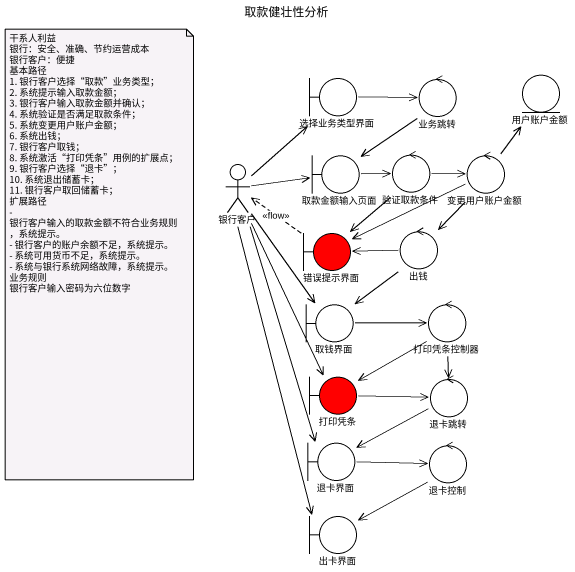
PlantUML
@startuml
title 取款健壮性分析
boundary 选择业务类型界面
control 业务跳转
entity 用户账户金额
actor 银行客户
boundary 取款金额输入页面
control 验证取款条件
control 变更用户账户金额
boundary 错误提示界面 #FF0000
control 出钱
boundary 取钱界面
control 打印凭条控制器
boundary 打印凭条 #FF0000
control 退卡跳转
boundary 退卡界面
control 退卡控制
boundary 出卡界面
选择业务类型界面 -right-> 业务跳转
业务跳转 --> 取款金额输入页面
银行客户 -up-> 选择业务类型界面
银行客户 -right-> 取款金额输入页面
银行客户 --> 取钱界面
银行客户 --> 打印凭条
银行客户 --> 退卡界面
银行客户 --> 出卡界面
取款金额输入页面 -right-> 验证取款条件
验证取款条件 -right-> 变更用户账户金额
验证取款条件 --> 错误提示界面
变更用户账户金额 -up-> 用户账户金额
变更用户账户金额 -left-> 错误提示界面
变更用户账户金额 --> 出钱
错误提示界面 .left.> 银行客户 : <<flow>>
出钱 -left-> 错误提示界面
出钱 --> 取钱界面
取钱界面 -right-> 打印凭条控制器
打印凭条控制器 --> 打印凭条
打印凭条控制器 --> 退卡跳转
打印凭条 -right-> 退卡跳转
退卡跳转 -left-> 退卡界面
退卡界面 -right-> 退卡控制
退卡控制 --> 出卡界面
note as N1
  干系人利益
  银行：安全、准确、节约运营成本
  银行客户：便捷
  基本路径
  1. 银行客户选择“取款”业务类型；
  2. 系统提示输入取款金额；
  3. 银行客户输入取款金额并确认；
  4. 系统验证是否满足取款条件；
  5. 系统变更用户账户金额；
  6. 系统出钱；
  7. 银行客户取钱；
  8. 系统激活“打印凭条”用例的扩展点；
  9. 银行客户选择“退卡”；
  10. 系统退出储蓄卡；
  11. 银行客户取回储蓄卡；
  扩展路径
  - 银行客户输入的取款金额不符合业务规则，系统提示。
  - 银行客户的账户余额不足，系统提示。
  - 系统可用货币不足，系统提示。
  - 系统与银行系统网络故障，系统提示。
  业务规则
  银行客户输入密码为六位数字
end note
@enduml
